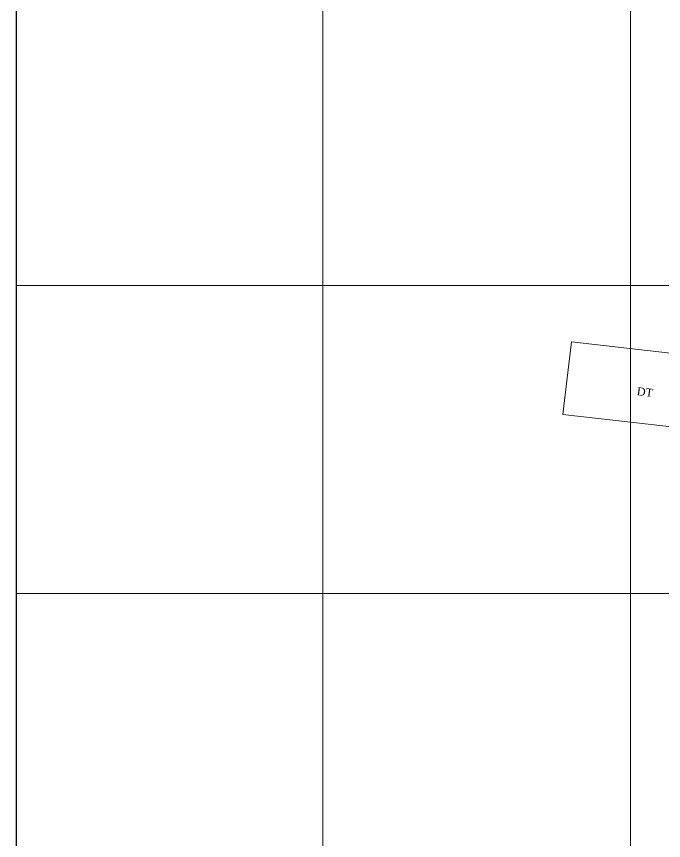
# Model space of a CAD drawing. Header units: feet. Extents: x 3381 to 1374491, y 675186 to 8751562.
# Drawn here: x 675069.6 to 675174.8, y 4375833.9 to 4375967.8 of the extents above; entities that cross this region are included whole.
import ezdxf

# ---------------------------------------------------------------- set-up
doc = ezdxf.new("R2010")
doc.units = ezdxf.units.FT
doc.header["$MEASUREMENT"] = 0
doc.layers.add('das tikili', color=5, linetype='CONTINUOUS', lineweight=0)
doc.layers.add('km setka', color=170, linetype='CONTINUOUS', lineweight=15)
doc.layers.add('ramka', color=7, linetype='CONTINUOUS')
doc.layers.add('Yazilar', color=7, linetype='CONTINUOUS')
doc.styles.get("Standard").update_dxf_attribs({"font": 'arial.ttf', "height": 2.5})

msp = doc.modelspace()

# ---------------------------------------------------------------- linework, layer by layer
at = {"layer": 'das tikili', "color": 0, "lineweight": 20}
for q in [(675158.404, 4375903.094, 689.594), (675184.67, 4375912.105, 689.594)]:
    msp.add_line((675159.808, 4375914.908, 689.594), q, dxfattribs=at)
at = {"layer": 'das tikili', "color": 0, "lineweight": 20, "elevation": 689.594}
msp.add_lwpolyline([(675183.266, 4375900.29), (675158.404, 4375903.094)], dxfattribs=at)
at = {"layer": 'km setka', "flags": 128}
for points in [[(675119.419, 4376155.847), (675119.419, 4375700.062)], [(675169.419, 4376155.847), (675169.419, 4375700.062)], [(675069.612, 4375924.058), (675546.772, 4375924.058)], [(675069.612, 4375874.058), (675546.772, 4375874.058)]]:
    msp.add_lwpolyline(points, dxfattribs=at)
at = {"layer": 'ramka', "elevation": -54.041}
msp.add_lwpolyline([(675069.612, 4375700.062), (675069.612, 4376155.847), (675546.772, 4376155.847)], dxfattribs=at)
msp.add_lwpolyline([(675069.612, 4376155.847), (675546.772, 4376155.847), (675546.772, 4375700.062), (675069.612, 4375700.062)], close=True, dxfattribs=at)

# ---------------------------------------------------------------- texts
at = {"layer": 'Yazilar', "insert": (675170.526, 4375907.565), "char_height": 1.3, "width": 0.10588, "attachment_point": 1, "rotation": 352.92793}
msp.add_mtext('{\\fTimes New Roman|b0|i0|c0|p18;DT}', dxfattribs=at)

doc.saveas('drawing.dxf')
